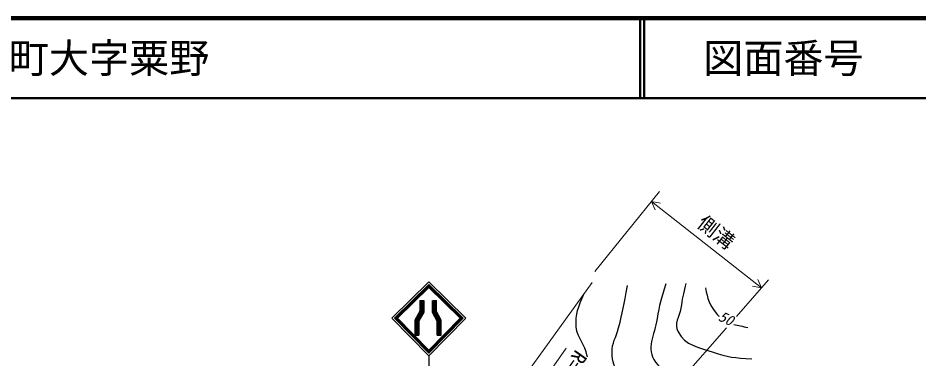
# Model space of a CAD drawing. Units: millimetres, scale not verified. Extents: x 40000 to 680000, y 20000 to 380000.
# Drawn here: x 431168 to 543532, y 337512 to 380000 of the extents above; entities that cross this region are included whole.
import ezdxf
from ezdxf.enums import TextEntityAlignment as Align

# ---------------------------------------------------------------- set-up
doc = ezdxf.new("R2010")
doc.units = ezdxf.units.MM
doc.header["$LTSCALE"] = 1000
for name, color, linetype, lineweight in [('M-BGD', 7, 'Continuous', 25), ('M-STR-HTXT', 7, 'Continuous', 13), ('M-STR-STRC', 7, 'Continuous', 25), ('M-TTL', 2, 'Continuous', 140), ('M-TTL-LINE', 7, 'Continuous', 50)]:
    doc.layers.add(name, color=color, linetype=linetype, lineweight=lineweight)
doc.layers.add('M-TTL-TXT', color=7, linetype='Continuous')
doc.styles.add('ＭＳ ゴシック', font='')
doc.styles.get('ＭＳ ゴシック').set_extended_font_data('MS Gothic')

msp = doc.modelspace()

# ---------------------------------------------------------------- linework, layer by layer
at = {"layer": 'M-BGD'}
for points, knots in [([(506087, 335442), (505545, 336559), (505287, 337132), (505252, 338291), (505215, 339538), (505775, 340166), (506075, 341377), (506582, 343423), (506692, 344120), (507173, 346659)], [0, 0, 0, 0, 1, 1, 1, 2, 2, 2, 3, 3, 3, 3]), ([(511975, 346865), (511341, 344926), (511155, 344263), (510877, 342544), (510539, 340452), (509422, 338835), (510671, 337124), (512151, 335098), (514282, 335572), (516708, 334929), (518275, 334514), (519306, 334954), (520823, 334381), (521373, 334173), (521610, 334095), (522195, 333763)], [0, 0, 0, 0, 1, 1, 1, 2, 2, 2, 3, 3, 3, 4, 4, 4, 5, 5, 5, 5]), ([(514444, 346934), (514112, 345475), (514016, 345062), (513827, 343847), (513648, 342701), (512943, 341923), (513484, 340897), (514407, 339145), (516007, 339021), (517874, 338359), (519667, 337723), (520538, 337661), (522675, 337536)], [0, 0, 0, 0, 1, 1, 1, 2, 2, 2, 3, 3, 3, 4, 4, 4, 4]), ([(516913, 346385), (517162, 345017), (517384, 344191), (518285, 343161), (518391, 343040), (518498, 342929), (518606, 342827)], [0, 0, 0, 0, 1, 1, 1, 2, 2, 2, 2]), ([(502182, 337771), (502177, 337806), (502171, 337842), (502165, 337879), (501934, 339379), (500926, 340003), (500794, 341515), (500652, 343140), (501043, 343995), (501718, 345588)], [0, 0, 0, 0, 1, 1, 1, 2, 2, 2, 3, 3, 3, 3])]:
    msp.add_open_spline(points, degree=3, knots=knots, dxfattribs=at)
msp.add_open_spline([(520461, 341814), (520980, 341668), (521549, 341571), (522195, 341446)], degree=3, dxfattribs=at)
at = {"layer": 'M-STR-HTXT'}
for p, q in [((503088, 348396), (511166, 358364)), ((510173, 357139), (523890, 346392)), ((510173, 357139), (510640, 356113)), ((510173, 357139), (511281, 356932)), ((520753, 342814), (524744, 347365)), ((523890, 346392), (523424, 347418)), ((461070, 289171), (502773, 347053)), ((523890, 346392), (522782, 346599)), ((494151, 312475), (519516, 341402)), ((482250, 314321), (499518, 338853))]:
    msp.add_line(p, q, dxfattribs=at)
at = {"layer": 'M-STR-STRC'}
for p, q in [((481281, 344781), (481781, 344781)), ((482921, 344781), (483371, 344781)), ((480659, 340497), (481159, 340497)), ((483451, 340497), (483951, 340497)), ((482396, 337884), (482396, 334129))]:
    msp.add_line(p, q, dxfattribs=at)
for points in [[(477768, 342604), (482396, 347138), (487023, 342604), (482396, 337884)], [(486669, 342601), (482396, 338241), (478121, 342601), (482396, 346788)], [(486598, 342600), (482396, 338312), (478192, 342600), (482396, 346718)], [(486528, 342599), (482396, 338384), (478263, 342599), (482396, 346648)], [(486457, 342598), (482396, 338455), (478333, 342598), (482396, 346578)], [(486386, 342598), (482396, 338526), (478404, 342598), (482396, 346508)], [(486308, 342604), (482396, 346438), (478482, 342604), (482396, 338598)]]:
    msp.add_lwpolyline(points, close=True, dxfattribs=at)
for points in [[(481281, 344781), (481281, 343450), (480659, 342358), (480659, 340497)], [(481331, 344781), (481331, 343436), (480709, 342345), (480709, 340497)], [(481381, 344781), (481381, 343423), (480759, 342331), (480759, 340497)], [(481431, 344781), (481431, 343410), (480809, 342318), (480809, 340497)], [(481481, 344781), (481481, 343397), (480859, 342305), (480859, 340497)], [(481531, 344781), (481531, 343384), (480909, 342292), (480909, 340497)], [(481581, 344781), (481581, 343370), (480959, 342278), (480959, 340497)], [(481631, 344781), (481631, 343357), (481009, 342265), (481009, 340497)], [(481681, 344781), (481681, 343344), (481059, 342252), (481059, 340497)], [(481731, 344781), (481731, 343331), (481109, 342239), (481109, 340497)], [(481781, 344781), (481781, 343317), (481159, 342225), (481159, 340497)], [(483451, 340497), (483451, 342229), (482871, 343321), (482871, 344781)], [(483501, 340497), (483501, 342242), (482921, 343334), (482921, 344781)], [(483551, 340497), (483551, 342254), (482971, 343346), (482971, 344781)], [(483601, 340497), (483601, 342267), (483021, 343359), (483021, 344781)], [(483651, 340497), (483651, 342279), (483071, 343371), (483071, 344781)], [(483701, 340497), (483701, 342292), (483121, 343384), (483121, 344781)], [(483701, 340497), (483701, 342292), (483121, 343384), (483121, 344781)], [(483751, 340497), (483751, 342304), (483171, 343396), (483171, 344781)], [(483801, 340497), (483801, 342317), (483221, 343408), (483221, 344781)], [(483851, 340497), (483851, 342329), (483271, 343421), (483271, 344781)], [(483901, 340497), (483901, 342341), (483321, 343433), (483321, 344781)], [(483951, 340497), (483951, 342354), (483371, 343446), (483371, 344781)]]:
    msp.add_lwpolyline(points, dxfattribs=at)
at = {"layer": 'M-TTL'}
msp.add_line((680000, 380000), (40000, 380000), dxfattribs=at)
at = {"layer": 'M-TTL-LINE'}
for p, q in [((508747, 380000), (508747, 370000)), ((509247, 380000), (509247, 370000)), ((40000, 370000), (680000, 370000))]:
    msp.add_line(p, q, dxfattribs=at)

# ---------------------------------------------------------------- texts
at = {"layer": 'M-BGD', "style": 'ＭＳ ゴシック', "oblique": 15}
msp.add_text('50', height=1320, rotation=335.225, dxfattribs=at).set_placement((519040, 341622), align=Align.BOTTOM_CENTER)
at = {"layer": 'M-STR-HTXT', "style": 'ＭＳ ゴシック'}
for s, rotation, p in [('側溝', 321.921, (517340, 352159)), ('R=120', 234.859, (498501, 336541))]:
    msp.add_text(s, height=1833, rotation=rotation, dxfattribs=at).set_placement(p, align=Align.BOTTOM_CENTER)
at = {"layer": 'M-TTL-TXT', "style": 'ＭＳ ゴシック'}
msp.add_text('下関市豊北町大字粟野', height=3666, dxfattribs=at).set_placement((405024, 375000), align=Align.MIDDLE_LEFT)
msp.add_text('図面番号', height=3666, dxfattribs=at).set_placement((526622, 375000), align=Align.MIDDLE_CENTER)

doc.saveas('drawing.dxf')
